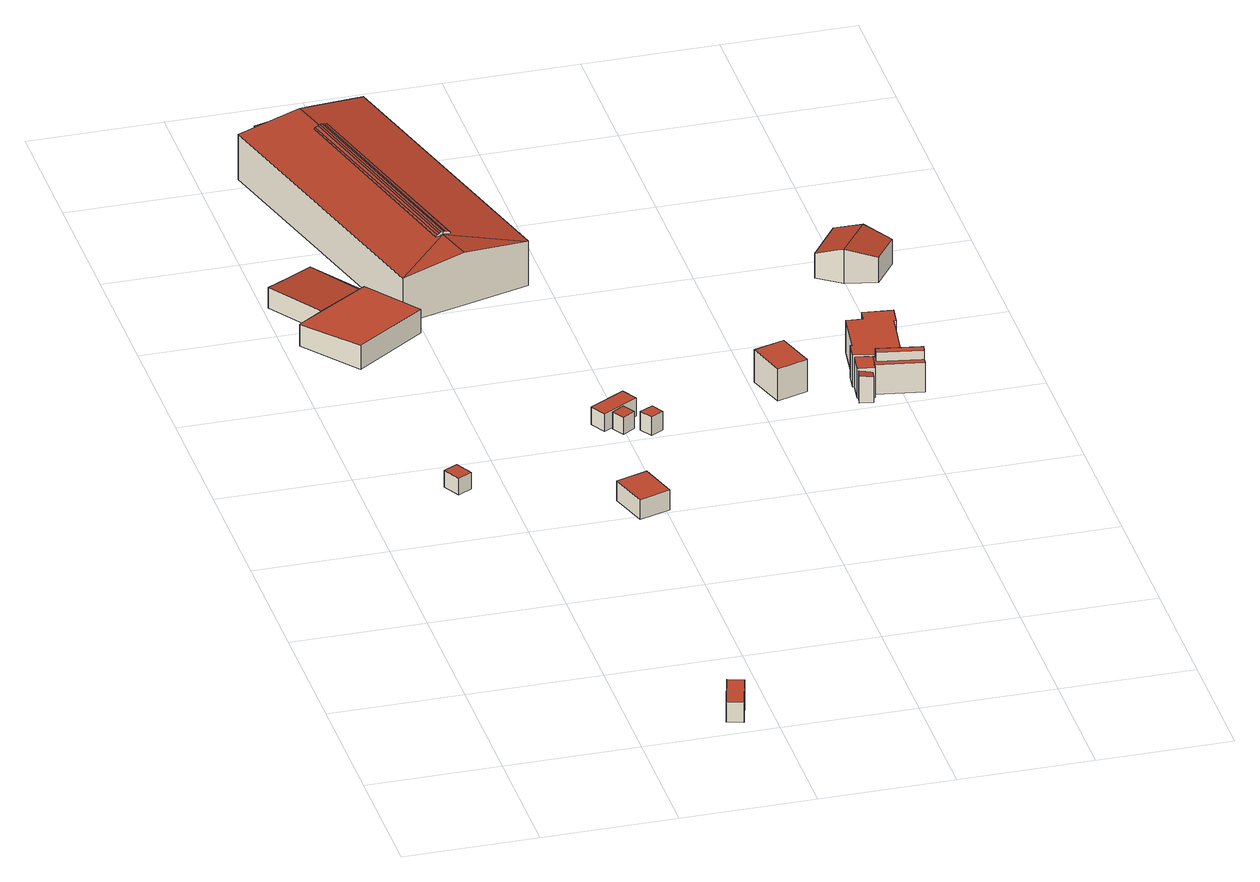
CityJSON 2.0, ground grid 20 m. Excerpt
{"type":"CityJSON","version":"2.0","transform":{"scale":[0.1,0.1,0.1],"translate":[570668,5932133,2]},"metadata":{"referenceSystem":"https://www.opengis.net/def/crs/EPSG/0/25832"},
"CityObjects":{
"building1":{"type":"Building","attributes":{"Grundfläche 2D":"7.184203","Grundhöhe NN":"3.479"},"geometry":[{"type":"Solid","lod":"3","boundaries":[[[[0,1,2,3]],[[4,5,3,2]],[[5,6,0,3]],[[6,7,1,0]],[[7,4,2,1]],[[7,6,5,4]]]],"semantics":{"surfaces":[{"type":"RoofSurface"},{"type":"WallSurface"},{"type":"GroundSurface"}],"values":[[0,1,1,1,1,2]]}}]},
"building2":{"type":"Building","attributes":{"Grundfläche 2D":"15.063034","Grundhöhe NN":"4.095"},"geometry":[{"type":"Solid","lod":"3","boundaries":[[[[8,9,10,11]],[[12,13,11,10]],[[13,14,8,11]],[[14,15,9,8]],[[15,12,10,9]],[[15,14,13,12]]]],"semantics":{"surfaces":[{"type":"RoofSurface"},{"type":"WallSurface"},{"type":"GroundSurface"}],"values":[[0,1,1,1,1,2]]}}]},
"building3":{"type":"Building","attributes":{"Grundfläche 2D":"226.023091","Grundhöhe NN":"3.511"},"geometry":[{"type":"Solid","lod":"3","boundaries":[[[[16,17,18,19,20]],[[21,18,17]],[[22,23,24,25,26]],[[21,17,27,28]],[[18,21,28,29]],[[20,19,18,29,30]],[[16,20,30,31]],[[26,25,32,33]],[[22,26,33,34]],[[22,34,27,17,23]],[[32,25,24,23,17,16,31]],[[29,28,27,34,33,32,31,30]]]],"semantics":{"surfaces":[{"type":"RoofSurface"},{"type":"WallSurface"},{"type":"GroundSurface"}],"values":[[0,0,0,1,1,1,1,1,1,1,1,2]]}}]},
"building4":{"type":"Building","attributes":{"Grundfläche 2D":"29.354167","Grundhöhe NN":"3.526"},"geometry":[{"type":"Solid","lod":"3","boundaries":[[[[35,36,37,38]],[[39,40,38,37]],[[40,41,35,38]],[[41,42,36,35]],[[42,39,37,36]],[[42,41,40,39]]]],"semantics":{"surfaces":[{"type":"RoofSurface"},{"type":"WallSurface"},{"type":"GroundSurface"}],"values":[[0,1,1,1,1,2]]}}]},
"building5":{"type":"Building","attributes":{"Grundfläche 2D":"937.849480","Grundhöhe NN":"2.723"},"geometry":[{"type":"Solid","lod":"3","boundaries":[[[[43,44,45,46]],[[45,47,48,46]],[[47,49,50,48]],[[49,51,52,53,54,50]],[[52,55,56,53]],[[55,57,58,56]],[[57,59,60,58]],[[61,62,63,64,65,66,67,68,69,70,71,72]],[[73,74,75,76,59,77,62,61,78,79,68]],[[80,68,79]],[[69,68,80]],[[81,82,83,84,85]],[[43,66,65,44]],[[65,64,63,62,77,59,57,55,52,51,49,47,45,44]],[[60,59,76]],[[76,75,74,73,68,54,53,56,58,60]],[[68,67,66,43,46,48,50,54]],[[78,61,72,71,86,87,88,89],[84,83,90,91,92,85]],[[79,78,89,93]],[[94,70,69,80,79,93,95]],[[71,70,94,86]],[[81,85,92,96]],[[82,81,96,97]],[[83,82,97,90]],[[94,95,93,89,88,87,86]],[[90,97,96,92,91]]]],"semantics":{"surfaces":[{"type":"RoofSurface"},{"type":"WallSurface"},{"type":"GroundSurface"}],"values":[[0,0,0,0,0,0,0,0,0,0,0,0,1,1,1,1,1,1,1,1,1,1,1,1,2,2]]}}]},
"building6":{"type":"Building","attributes":{"Grundfläche 2D":"4.573040","Grundhöhe NN":"2.590"},"geometry":[{"type":"Solid","lod":"3","boundaries":[[[[98,99,100,101]],[[102,103,101,100]],[[103,104,98,101]],[[104,105,99,98]],[[105,102,100,99]],[[105,104,103,102]]]],"semantics":{"surfaces":[{"type":"RoofSurface"},{"type":"WallSurface"},{"type":"GroundSurface"}],"values":[[0,1,1,1,1,2]]}}]},
"building7":{"type":"Building","attributes":{"Grundfläche 2D":"15.585891","Grundhöhe NN":"2.481"},"geometry":[{"type":"Solid","lod":"3","boundaries":[[[[106,107,108,109]],[[110,111,109,108]],[[111,112,106,109]],[[112,113,107,106]],[[113,110,108,107]],[[113,112,111,110]]]],"semantics":{"surfaces":[{"type":"RoofSurface"},{"type":"WallSurface"},{"type":"GroundSurface"}],"values":[[0,1,1,1,1,2]]}}]},
"building8":{"type":"Building","attributes":{"Grundfläche 2D":"4.790418","Grundhöhe NN":"2.505"},"geometry":[{"type":"Solid","lod":"3","boundaries":[[[[114,115,116,117]],[[118,119,117,116]],[[119,120,114,117]],[[120,121,115,114]],[[121,118,116,115]],[[121,120,119,118]]]],"semantics":{"surfaces":[{"type":"RoofSurface"},{"type":"WallSurface"},{"type":"GroundSurface"}],"values":[[0,1,1,1,1,2]]}}]},
"building9":{"type":"Building","attributes":{"Grundfläche 2D":"28.983749","Grundhöhe NN":"3.092"},"geometry":[{"type":"Solid","lod":"3","boundaries":[[[[122,123,124,125]],[[126,127,125,124]],[[127,128,122,125]],[[128,129,123,122]],[[129,126,124,123]],[[129,128,127,126]]]],"semantics":{"surfaces":[{"type":"RoofSurface"},{"type":"WallSurface"},{"type":"GroundSurface"}],"values":[[0,1,1,1,1,2]]}}]},
"building10":{"type":"Building","attributes":{"Grundfläche 2D":"2.802744","Grundhöhe NN":"3.104"},"geometry":[{"type":"Solid","lod":"3","boundaries":[[[[130,131,132,133]],[[134,135,133,132]],[[135,136,130,133]],[[136,137,131,130]],[[137,134,132,131]],[[137,136,135,134]]]],"semantics":{"surfaces":[{"type":"RoofSurface"},{"type":"WallSurface"},{"type":"GroundSurface"}],"values":[[0,1,1,1,1,2]]}}]},
"building11":{"type":"Building","attributes":{"Grundfläche 2D":"7.569643","Grundhöhe NN":"3.067"},"geometry":[{"type":"Solid","lod":"3","boundaries":[[[[138,139,140,141,142]],[[138,142,143,144]],[[145,140,139,138,144,134]],[[141,140,145,146]],[[142,141,146,143]],[[145,134,144,143,146]]]],"semantics":{"surfaces":[{"type":"RoofSurface"},{"type":"WallSurface"},{"type":"GroundSurface"}],"values":[[0,1,1,1,1,2]]}}]},
"building12":{"type":"Building","attributes":{"Grundfläche 2D":"15.307172","Grundhöhe NN":"3.085"},"children":["building12-1"],"geometry":[{"type":"Solid","lod":"3","boundaries":[[[[141,147,148,149,150,151,152,153,154]],[[148,147,155,156]],[[151,150,149,148,156,157]],[[152,151,157,158]],[[154,153,159,160]],[[141,154,160,146]],[[153,152,158,159]],[[147,141,146,155]],[[160,159,158,157,156,155,146]]]],"semantics":{"surfaces":[{"type":"RoofSurface"},{"type":"WallSurface"},{"type":"GroundSurface"}],"values":[[0,1,1,1,1,1,1,1,2]]}}]},
"building12-1":{"type":"BuildingInstallation","parents":["building12"],"geometry":[{"type":"MultiSurface","lod":"3","boundaries":[[[161,162,163,164,165]],[[166,163,162,161,150,167]],[[164,163,166,168]],[[165,164,168,149]],[[149,150,161,165]]],"semantics":{"surfaces":[{"type":"RoofSurface"},{"type":"WallSurface"}],"values":[0,1,1,1,1]}}]},
"building13":{"type":"Building","attributes":{"Grundfläche 2D":"73.186676","Grundhöhe NN":"3.006"},"geometry":[{"type":"Solid","lod":"3","boundaries":[[[[169,170,171,172,173,174,175,176,177,178]],[[169,178,179,180]],[[170,169,180,181]],[[171,170,181,182]],[[172,171,182,183]],[[173,172,183,184]],[[174,173,184,185]],[[175,174,185,186]],[[176,175,186,187]],[[177,176,187,188]],[[178,177,188,179]],[[183,182,181,180,179,188,187,186,185,184]]]],"semantics":{"surfaces":[{"type":"RoofSurface"},{"type":"WallSurface"},{"type":"GroundSurface"}],"values":[[0,1,1,1,1,1,1,1,1,1,1,2]]}}]},
"building14":{"type":"Building","attributes":{"Grundfläche 2D":"59.524524","Grundhöhe NN":"3.063"},"geometry":[{"type":"Solid","lod":"3","boundaries":[[[[189,190,191,192,193]],[[193,194,195,189]],[[194,193,196,197]],[[195,194,197,198]],[[190,189,195,198,199]],[[191,190,199,200]],[[193,192,191,200,196]],[[198,197,196,200,199]]]],"semantics":{"surfaces":[{"type":"RoofSurface"},{"type":"WallSurface"},{"type":"GroundSurface"}],"values":[[0,0,1,1,1,1,1,2]]}}]}
},
"vertices":[
[128,706,42],[149,717,42],[135,743,42],[114,732,42],[135,743,15],[114,732,15],[128,706,15],[149,717,15],
[365,60,53],[341,67,53],[324,8,53],[348,1,53],[324,8,21],[348,1,21],[365,60,21],[341,67,21],
[61,1179,48],[133,1226,42],[78,1311,42],[39,1285,45],[4,1262,48],[135,1228,42],[191,1142,53],[133,1226,51],[61,1179,51],[20,1152,50],[85,1069,54],[133,1226,15],[135,1228,15],[78,1311,15],[4,1262,15],[61,1179,15],[20,1152,15],[85,1069,15],[191,1142,15],
[354,576,47],[401,591,47],[383,649,47],[336,634,47],[383,649,15],[336,634,15],[354,576,15],[401,591,15],
[269,1270,91],[181,1595,91],[178,1594,94],[266,1270,94],[175,1593,95],[262,1269,95],[172,1592,96],[259,1268,96],[169,1592,96],[168,1591,96],[255,1267,96],[257,1267,96],[165,1591,95],[252,1266,95],[161,1590,93],[249,1265,93],[159,1589,91],[246,1264,91],[154,1647,92],[169,1592,92],[172,1592,91],[178,1594,91],[181,1595,90],[269,1270,90],[259,1268,92],[257,1267,92],[369,1238,80],[372,1239,79],[253,1675,79],[173,1653,89],[255,1267,92],[252,1266,91],[249,1265,91],[246,1264,90],[168,1591,92],[58,1621,80],[177,1186,80],[273,1212,92],[162,1691,58],[95,1672,58],[106,1634,58],[154,1647,58],[173,1653,58],[253,1675,7],[173,1653,7],[154,1647,7],[58,1621,7],[106,1634,56],[154,1647,56],[173,1653,56],[177,1186,7],[372,1239,7],[273,1212,7],[162,1691,56],[95,1672,56],
[396,818,34],[414,830,34],[403,848,34],[385,836,34],[403,848,6],[385,836,6],[396,818,6],[414,830,6],
[426,864,34],[413,887,34],[360,857,34],[373,834,34],[360,857,5],[373,834,5],[426,864,5],[413,887,5],
[452,818,35],[442,836,35],[422,826,35],[433,807,35],[422,826,5],[433,807,5],[452,818,5],[442,836,5],
[624,842,63],[670,856,63],[652,914,63],[606,900,63],[652,914,11],[606,900,11],[624,842,11],[670,856,11],
[752,803,52],[754,817,52],[735,820,55],[732,807,55],[735,820,11],[732,807,11],[752,803,11],[754,817,11],
[733,821,59],[735,820,59],[757,816,59],[762,846,59],[737,852,59],[737,852,11],[733,821,11],[757,816,11],[762,846,11],
[758,823,59],[828,811,59],[829,820,59],[831,831,59],[832,833,59],[828,834,59],[828,833,59],[801,837,59],[758,823,11],[828,811,11],[832,833,11],[828,834,11],[828,833,11],[801,837,11],
[831,831,73],[828,832,73],[765,843,73],[763,832,73],[829,820,73],[765,843,59],[828,832,59],[763,832,59],
[814,926,62],[817,925,62],[821,954,62],[777,960,62],[774,942,62],[750,945,62],[741,877,62],[738,878,62],[735,852,62],[801,837,62],[801,837,10],[814,926,10],[817,925,10],[821,954,10],[777,960,10],[774,942,10],[750,945,10],[741,877,10],[738,878,10],[735,852,10],
[839,1183,66],[803,1208,51],[760,1148,51],[788,1129,63],[796,1123,66],[843,1114,51],[874,1157,51],[796,1123,11],[843,1114,11],[874,1157,11],[803,1208,11],[760,1148,11]
]}
